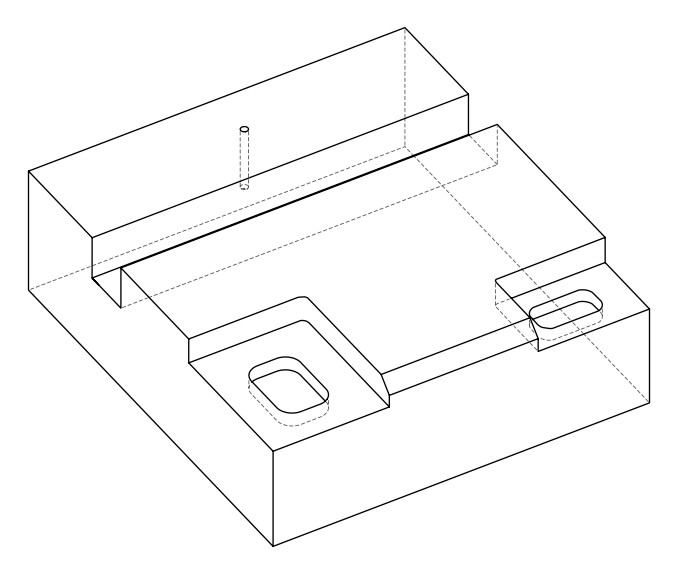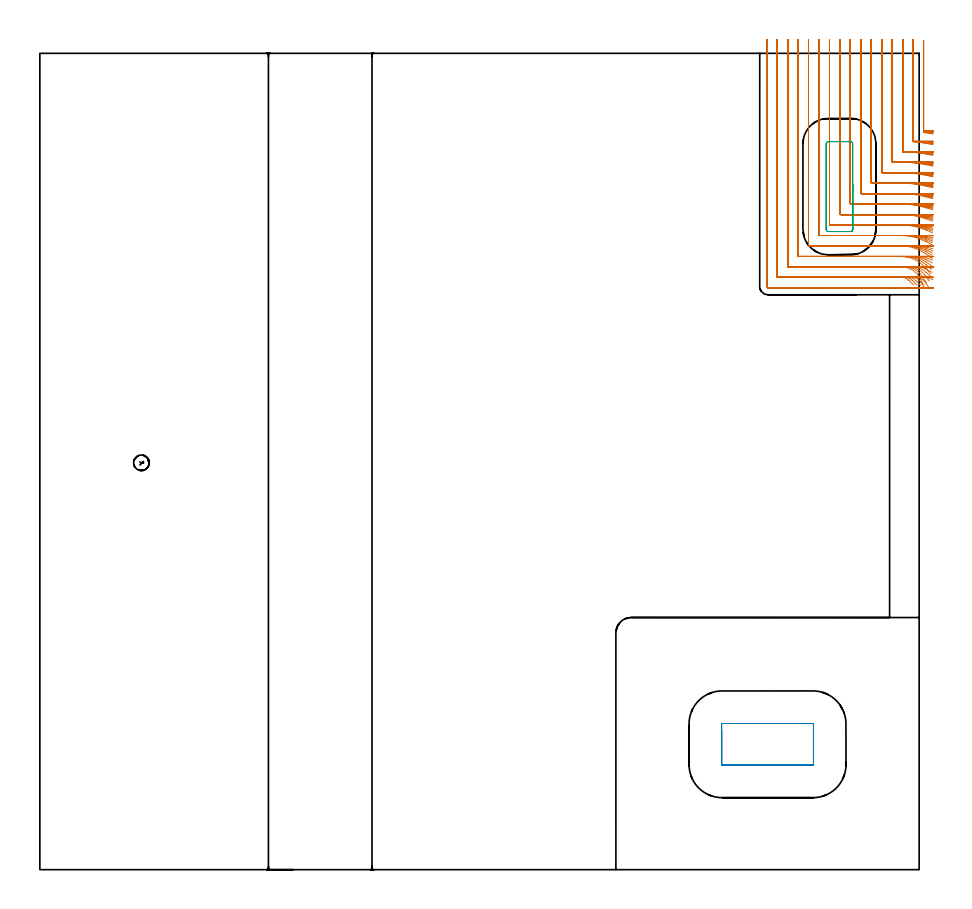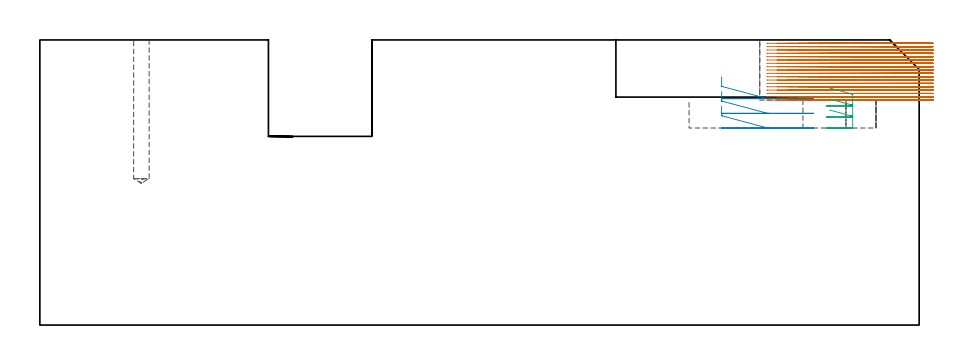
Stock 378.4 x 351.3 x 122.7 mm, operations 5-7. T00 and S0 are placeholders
(PLAN: 8 operations, 7 tool changes, 123 min)
(1 SPOT_DRILL | STEP1POCKET | NXT0321_9005460120000 | 0.03 min | 0 mm3)
(2 DRILL_BLIND_HOLE_INTO_CENTER | STEP1POCKET | UGT0301_462 | 0.26 min | 2109 mm3)
(3 AREA_MILL | FG_CHAMFER_SURFACE | UGT0205_001 | 5.79 min | 12287 mm3)
(4 MILL_CORNER_NOTCH_RECTANGULAR | CORNER_NOTCH_RECTANGULAR | NXT0201_011 | Follow Part, ap 3, ae 75% | 35.04 min | 347567 mm3)
(5 MILL_CORNER_NOTCH_RECTANGULAR_1 | CORNER_NOTCH_RECTANGULAR_1 | NXT0201_008 | Follow Part, ap 1.5, ae 75% | 70.97 min | 184009 mm3)
(6 MILL_RECTANGULAR_POCKET | POCKET_RECTANGULAR_STRAIGHT | UGT0201_006 | Follow Part, ap 7, ae 75% | 1.14 min | 38929 mm3)
(7 MILL_RECTANGULAR_POCKET_1 | POCKET_RECTANGULAR_STRAIGHT_1 | UGT0201_104 | Follow Part, ap 5, ae 75% | 0.97 min | 20877 mm3)
(8 MILL_RECTANGULAR_SLOT | SLOT_RECTANGULAR | UGT0201_019 | Follow Part, ap 10, ae 75% | 8.85 min | 648797 mm3)
(TOOL NXT0321_9005460120000 | NC Spot Drill, 142deg, 12mm, Carbide, Uncoated | D12 PA142 FL30 Z2)
(TOOL UGT0301_462 | Carbide Drill 6.7 mm | D6.7 PA118 FL63 Z2)
(TOOL UGT0205_001 | Chamfer Mill 20 x 3 x 45 deg. | D20 FL50 Z2)
(TOOL NXT0201_011 | ENDMILL 12mm [2P460-1200-NA 1630] | D12 FL38 Z6)
(TOOL NXT0201_008 | ENDMILL 6mm [2P460-0600-NA 1630] | D6 FL26 Z6)
(TOOL UGT0201_006 | End Mill 28 mm | D28 FL25 Z2)
(TOOL UGT0201_104 | End Mill 20 mm | D20 FL22 Z2)
(TOOL UGT0201_019 | End mill 40 mm | D40 FL63 Z6)
(OP 5 MILL_CORNER_NOTCH_RECTANGULAR_1)
G17 G21 G94 G90
T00 M6
G54
G17 G0 G90 X380.3 Y356.622 S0 M3
G43 Z132.7 H1
Z121.261
G94 G1 Y353.622 F250.
Y317.486 F500.
G3 X380.552 Y317.195 R0.3
G2 X381.4 Y317.066 R67.5
G1 X384.363 Y316.596 F250.
G0 Z132.7
X375.8 Y357.3
Z121.261
G1 Y354.3
Y313.475 F500.
G3 X376.07 Y313.181 R0.3
G2 X381.4 Y312.505 R63.
G1 X384.357 Y312.002 F250.
G0 Z132.7
X371.3 Y357.3
Z121.261
G1 Y354.3
Y309.19 F500.
G3 X371.592 Y308.895 R0.3
G2 X381.4 Y307.935 R58.5
G1 X384.351 Y307.393 F250.
G0 Z132.7
X366.8 Y357.3
Z121.261
G1 Y354.3
Y304.696 F500.
G3 X367.096 Y304.4 R0.3
G1 X370.821
G2 X381.4 Y303.354 R54.
G1 X384.342 Y302.766 F250.
G0 Z132.7
X362.3 Y357.3
Z121.261
G1 Y354.3
Y300.196 F500.
G3 X362.596 Y299.9 R0.3
G1 X370.821
G2 X381.4 Y298.756 R49.5
G1 X384.331 Y298.115 F250.
G0 Z132.7
X357.8 Y357.3
Z121.261
G1 Y354.3
Y295.696 F500.
G3 X358.096 Y295.4 R0.3
G1 X370.821
G2 X381.4 Y294.139 R45.
G1 X384.316 Y293.434 F250.
G0 Z132.7
X353.3 Y357.3
Z121.261
G1 Y354.3
Y291.196 F500.
G3 X353.596 Y290.9 R0.3
G1 X370.821
G2 X381.4 Y289.494 R40.5
G1 X384.296 Y288.71 F250.
G0 Z132.7
X348.8 Y357.3
Z121.261
G1 Y354.3
Y286.696 F500.
G3 X349.096 Y286.4 R0.3
G1 X370.821
G2 X381.4 Y284.811 R36.
G1 X384.268 Y283.929 F250.
G0 Z132.7
X344.3 Y357.3
Z121.261
G1 Y354.3
Y282.197 F500.
G3 X344.597 Y281.9 R0.3
G1 X370.821
G2 X381.4 Y280.07 R31.5
G1 X384.226 Y279.063 F250.
G0 Z132.7
X339.8 Y357.3
Z121.261
G1 Y354.3
Y277.697 F500.
G3 X340.097 Y277.4 R0.3
G1 X370.821
G2 X381.4 Y275.241 R27.
G1 X384.16 Y274.066 F250.
G0 Z132.7
X335.3 Y357.3
Z121.261
G1 Y354.3
Y273.197 F500.
G3 X335.597 Y272.9 R0.3
G1 X370.821
G2 X381.4 Y270.258 R22.5
G1 X384.048 Y268.847 F250.
G0 Z132.7
X330.8 Y357.3
Z121.261
G1 Y354.3
Y268.697 F500.
G3 X331.097 Y268.4 R0.3
G1 X370.821
G2 X381.4 Y264.963 R18.
G1 X383.827 Y263.2 F250.
G0 Z132.7
X326.3 Y357.3
Z121.261
G1 Y354.3
Y264.197 F500.
G3 X326.597 Y263.9 R0.3
G1 X370.821
G2 X381.4 Y258.787 R13.5
G1 X383.264 Y256.436 F250.
G0 Z132.7
X321.8 Y357.3
Z121.261
G1 Y354.3
Y259.697 F500.
G3 X322.097 Y259.4 R0.3
G1 X370.821
G2 X378.865 Y254.436 R9.
G1 X380.211 Y251.755 F250.
G0 Z132.7
X317.3 Y357.3
Z121.261
G1 Y354.3
Y255.197 F500.
G3 X317.597 Y254.9 R0.3
G1 X370.821
G2 X373.957 Y253.627 R4.5
G1 X376.108 Y251.537 F250.
G0 Z132.7
X312.8 Y357.3
Z121.261
G1 Y354.3
Y250.8 F500.
G3 X313.2 Y250.4 R0.4
G1 X370.821
X373.821 F250.
G0 Z132.7
X380.3 Y356.622
Z119.822
G1 Y353.622
Y317.68 F500.
G3 X380.558 Y317.388 R0.3
G2 X381.4 Y317.278 R67.5
G1 X384.372 Y316.872 F250.
G0 Z132.7
X375.8 Y357.3
Z119.822
G1 Y354.3
Y313.579 F500.
G3 X376.077 Y313.284 R0.3
G2 X381.4 Y312.733 R63.
G1 X384.368 Y312.298 F250.
G0 Z132.7
X371.3 Y357.3
Z119.822
G1 Y354.3
Y309.196 F500.
G3 X371.596 Y308.9 R0.3
G1 X372.259
G2 X381.4 Y308.181 R58.5
G1 X384.363 Y307.713 F250.
G0 Z132.7
X366.8 Y357.3
Z119.822
G1 Y354.3
Y304.696 F500.
G3 X367.096 Y304.4 R0.3
G1 X372.259
G2 X381.4 Y303.621 R54.
G1 X384.357 Y303.113 F250.
G0 Z132.7
X362.3 Y357.3
Z119.822
G1 Y354.3
Y300.196 F500.
G3 X362.596 Y299.9 R0.3
G1 X372.259
G2 X381.4 Y299.049 R49.5
G1 X384.348 Y298.495 F250.
G0 Z132.7
X357.8 Y357.3
Z119.822
G1 Y354.3
Y295.696 F500.
G3 X358.096 Y295.4 R0.3
G1 X372.259
G2 X381.4 Y294.462 R45.
G1 X384.337 Y293.852 F250.
G0 Z132.7
X353.3 Y357.3
Z119.822
G1 Y354.3
Y291.196 F500.
G3 X353.596 Y290.9 R0.3
G1 X372.259
G2 X381.4 Y289.855 R40.5
G1 X384.323 Y289.178 F250.
G0 Z132.7
X348.8 Y357.3
Z119.822
G1 Y354.3
Y286.696 F500.
G3 X349.096 Y286.4 R0.3
G1 X372.259
G2 X381.4 Y285.22 R36.
G1 X384.302 Y284.458 F250.
G0 Z132.7
X344.3 Y357.3
Z119.822
G1 Y354.3
Y282.197 F500.
G3 X344.597 Y281.9 R0.3
G1 X372.259
G2 X381.4 Y280.545 R31.5
G1 X384.271 Y279.674 F250.
G0 Z132.7
X339.8 Y357.3
Z119.822
G1 Y354.3
Y277.697 F500.
G3 X340.097 Y277.4 R0.3
G1 X372.259
G2 X381.4 Y275.806 R27.
G1 X384.223 Y274.79 F250.
G0 Z132.7
X335.3 Y357.3
Z119.822
G1 Y354.3
Y273.197 F500.
G3 X335.597 Y272.9 R0.3
G1 X372.259
G2 X381.4 Y270.959 R22.5
G1 X384.141 Y269.741 F250.
G0 Z132.7
X330.8 Y357.3
Z119.822
G1 Y354.3
Y268.697 F500.
G3 X331.097 Y268.4 R0.3
G1 X372.259
G2 X381.4 Y265.906 R18.
G1 X383.984 Y264.383 F250.
G0 Z132.7
X326.3 Y357.3
Z119.822
G1 Y354.3
Y264.197 F500.
G3 X326.597 Y263.9 R0.3
G1 X372.259
G2 X381.4 Y260.334 R13.5
G1 X383.608 Y258.303 F250.
G0 Z132.7
X321.8 Y357.3
Z119.822
G1 Y354.3
Y259.697 F500.
G3 X322.097 Y259.4 R0.3
G1 X372.259
G2 X380.055 Y254.898 R9.
G1 X381.554 Y252.299 F250.
G0 Z132.7
X317.3 Y357.3
Z119.822
G1 Y354.3
Y255.197 F500.
G3 X317.597 Y254.9 R0.3
G1 X372.259
G2 X375.396 Y253.627 R4.5
G1 X377.547 Y251.535 F250.
G0 Z132.7
X312.8 Y357.3
Z119.822
G1 Y354.3
Y250.8 F500.
G3 X313.2 Y250.4 R0.4
G1 X372.259
X375.259 F250.
G0 Z132.7
X380.3 Y356.622
Z118.383
G1 Y353.622
Y317.845 F500.
G3 X380.565 Y317.552 R0.3
G2 X381.4 Y317.461 R67.5
G1 X384.38 Y317.12 F250.
G0 Z132.7
X375.8 Y357.3
Z118.383
G1 Y354.3
Y313.65 F500.
G3 X376.084 Y313.355 R0.3
G2 X381.4 Y312.93 R63.
G1 X384.378 Y312.564 F250.
G0 Z132.7
X371.3 Y357.3
Z118.383
G1 Y354.3
Y309.196 F500.
G3 X371.596 Y308.9 R0.3
G1 X373.715
G2 X381.4 Y308.393 R58.5
G1 X384.374 Y307.999 F250.
G0 Z132.7
X366.8 Y357.3
Z118.383
G1 Y354.3
Y304.696 F500.
G3 X367.096 Y304.4 R0.3
G1 X373.715
G2 X381.4 Y303.85 R54.
G1 X384.369 Y303.423 F250.
G0 Z132.7
X362.3 Y357.3
Z118.383
G1 Y354.3
Y300.196 F500.
G3 X362.596 Y299.9 R0.3
G1 X373.715
G2 X381.4 Y299.3 R49.5
G1 X384.364 Y298.834 F250.
G0 Z132.7
X357.8 Y357.3
Z118.383
G1 Y354.3
Y295.696 F500.
G3 X358.096 Y295.4 R0.3
G1 X373.715
G2 X381.4 Y294.739 R45.
G1 X384.356 Y294.227 F250.
G0 Z132.7
X353.3 Y357.3
Z118.383
G1 Y354.3
Y291.196 F500.
G3 X353.596 Y290.9 R0.3
G1 X373.715
G2 X381.4 Y290.164 R40.5
G1 X384.345 Y289.595 F250.
G0 Z132.7
X348.8 Y357.3
Z118.383
G1 Y354.3
Y286.696 F500.
G3 X349.096 Y286.4 R0.3
G1 X373.715
G2 X381.4 Y285.57 R36.
G1 X384.331 Y284.93 F250.
G0 Z132.7
X344.3 Y357.3
Z118.383
G1 Y354.3
Y282.197 F500.
G3 X344.597 Y281.9 R0.3
G1 X373.715
G2 X381.4 Y280.948 R31.5
G1 X384.309 Y280.216 F250.
G0 Z132.7
X339.8 Y357.3
Z118.383
G1 Y354.3
Y277.697 F500.
G3 X340.097 Y277.4 R0.3
G1 X373.715
G2 X381.4 Y276.283 R27.
G1 X384.276 Y275.429 F250.
G0 Z132.7
X335.3 Y357.3
Z118.383
G1 Y354.3
Y273.197 F500.
G3 X335.597 Y272.9 R0.3
G1 X373.715
G2 X381.4 Y271.547 R22.5
G1 X384.22 Y270.522 F250.
G0 Z132.7
X330.8 Y357.3
Z118.383
G1 Y354.3
Y268.697 F500.
G3 X331.097 Y268.4 R0.3
G1 X373.715
G2 X381.4 Y266.677 R18.
G1 X384.113 Y265.396 F250.
G0 Z132.7
X326.3 Y357.3
Z118.383
G1 Y354.3
Y264.197 F500.
G3 X326.597 Y263.9 R0.3
G1 X373.715
G2 X381.4 Y261.499 R13.5
G1 X383.867 Y259.792 F250.
G0 Z132.7
X321.8 Y357.3
Z118.383
G1 Y354.3
Y259.697 F500.
G3 X322.097 Y259.4 R0.3
G1 X373.715
G2 X381.001 Y255.684 R9.
G1 X382.762 Y253.255 F250.
G0 Z132.7
X317.3 Y357.3
Z118.383
G1 Y354.3
Y255.197 F500.
G3 X317.597 Y254.9 R0.3
G1 X373.715
G2 X376.939 Y253.54 R4.5
G1 X379.032 Y251.391 F250.
G0 Z132.7
X312.8 Y357.3
Z118.383
G1 Y354.3
Y250.8 F500.
G3 X313.2 Y250.4 R0.4
G1 X373.715
X376.715 F250.
G0 Z132.7
X380.3 Y356.622
Z116.944
G1 Y353.622
Y317.993 F500.
G3 X380.572 Y317.699 R0.3
G2 X381.4 Y317.63 R67.5
G1 X384.388 Y317.361 F250.
G0 Z132.7
X375.8 Y357.3
Z116.944
G1 Y354.3
Y313.691 F500.
G3 X376.092 Y313.396 R0.3
G2 X381.4 Y313.11 R63.
G1 X384.386 Y312.823 F250.
G0 Z132.7
X371.3 Y357.3
Z116.944
G1 Y354.3
Y309.196 F500.
G3 X371.596 Y308.9 R0.3
G1 X375.365
G2 X381.4 Y308.588 R58.5
G1 X384.384 Y308.278 F250.
G0 Z132.7
X366.8 Y357.3
Z116.944
G1 Y354.3
Y304.696 F500.
G3 X367.096 Y304.4 R0.3
G1 X375.365
G2 X381.4 Y304.062 R54.
G1 X384.381 Y303.726 F250.
G0 Z132.7
X362.3 Y357.3
Z116.944
G1 Y354.3
Y300.196 F500.
G3 X362.596 Y299.9 R0.3
G1 X375.365
G2 X381.4 Y299.531 R49.5
G1 X384.378 Y299.165 F250.
G0 Z132.7
X357.8 Y357.3
Z116.944
G1 Y354.3
Y295.696 F500.
G3 X358.096 Y295.4 R0.3
G1 X375.365
G2 X381.4 Y294.993 R45.
G1 X384.373 Y294.591 F250.
G0 Z132.7
X353.3 Y357.3
Z116.944
G1 Y354.3
Y291.196 F500.
G3 X353.596 Y290.9 R0.3
G1 X375.365
G2 X381.4 Y290.448 R40.5
G1 X384.366 Y290.001 F250.
G0 Z132.7
X348.8 Y357.3
Z116.944
G1 Y354.3
Y286.696 F500.
G3 X349.096 Y286.4 R0.3
G1 X375.365
G2 X381.4 Y285.89 R36.
G1 X384.358 Y285.388 F250.
G0 Z132.7
X344.3 Y357.3
Z116.944
G1 Y354.3
Y282.197 F500.
G3 X344.597 Y281.9 R0.3
G1 X375.365
G2 X381.4 Y281.316 R31.5
G1 X384.344 Y280.742 F250.
G0 Z132.7
X339.8 Y357.3
Z116.944
G1 Y354.3
Y277.697 F500.
G3 X340.097 Y277.4 R0.3
G1 X375.365
G2 X381.4 Y276.717 R27.
G1 X384.324 Y276.046 F250.
G0 Z132.7
X335.3 Y357.3
Z116.944
G1 Y354.3
Y273.197 F500.
G3 X335.597 Y272.9 R0.3
G1 X375.365
G2 X381.4 Y272.075 R22.5
G1 X384.29 Y271.271 F250.
G0 Z132.7
X330.8 Y357.3
Z116.944
G1 Y354.3
Y268.697 F500.
G3 X331.097 Y268.4 R0.3
G1 X375.365
G2 X381.4 Y267.358 R18.
G1 X384.226 Y266.352 F250.
G0 Z132.7
X326.3 Y357.3
Z116.944
G1 Y354.3
Y264.197 F500.
G3 X326.597 Y263.9 R0.3
G1 X375.365
G2 X381.4 Y262.476 R13.5
G1 X384.084 Y261.135 F250.
G0 Z132.7
X321.8 Y357.3
Z116.944
G1 Y354.3
Y259.697 F500.
G3 X322.097 Y259.4 R0.3
G1 X375.365
G2 X381.4 Y257.076 R9.
G1 X383.625 Y255.065 F250.
G0 Z132.7
X317.3 Y357.3
Z116.944
G1 Y354.3
Y255.197 F500.
G3 X317.597 Y254.9 R0.3
G1 X375.365
G2 X379.159 Y252.819 R4.5
G1 X380.772 Y250.289 F250.
G0 Z132.7
X312.8 Y357.3
Z116.944
G1 Y354.3
Y250.8 F500.
G3 X313.2 Y250.4 R0.4
G1 X375.365
X378.365 F250.
G0 Z132.7
X380.3 Y356.622
Z115.505
G1 Y353.622
Y318.113 F500.
G3 X380.58 Y317.819 R0.3
G2 X381.4 Y317.773 R67.5
G1 X384.394 Y317.59 F250.
G0 Z132.7
X375.8 Y357.3
Z115.505
G1 Y354.3
Y313.695 F500.
G3 X376.095 Y313.4 R0.3
G1 X377.267
G2 X381.4 Y313.264 R63.
G1 X384.394 Y313.067 F250.
G0 Z132.7
X371.3 Y357.3
Z115.505
G1 Y354.3
Y309.196 F500.
G3 X371.596 Y308.9 R0.3
G1 X377.267
G2 X381.4 Y308.754 R58.5
G1 X384.392 Y308.542 F250.
G0 Z132.7
X366.8 Y357.3
Z115.505
G1 Y354.3
Y304.696 F500.
G3 X367.096 Y304.4 R0.3
G1 X377.267
G2 X381.4 Y304.242 R54.
G1 X384.391 Y304.012 F250.
G0 Z132.7
X362.3 Y357.3
Z115.505
G1 Y354.3
Y300.196 F500.
G3 X362.596 Y299.9 R0.3
G1 X377.267
G2 X381.4 Y299.727 R49.5
G1 X384.39 Y299.477 F250.
G0 Z132.7
X357.8 Y357.3
Z115.505
G1 Y354.3
Y295.696 F500.
G3 X358.096 Y295.4 R0.3
G1 X377.267
G2 X381.4 Y295.21 R45.
G1 X384.387 Y294.934 F250.
G0 Z132.7
X353.3 Y357.3
Z115.505
G1 Y354.3
Y291.196 F500.
G3 X353.596 Y290.9 R0.3
G1 X377.267
G2 X381.4 Y290.689 R40.5
G1 X384.384 Y290.382 F250.
G0 Z132.7
X348.8 Y357.3
Z115.505
G1 Y354.3
Y286.696 F500.
G3 X349.096 Y286.4 R0.3
G1 X377.267
G2 X381.4 Y286.162 R36.
G1 X384.38 Y285.818 F250.
G0 Z132.7
X344.3 Y357.3
Z115.505
G1 Y354.3
Y282.197 F500.
G3 X344.597 Y281.9 R0.3
G1 X377.267
G2 X381.4 Y281.628 R31.5
G1 X384.374 Y281.234 F250.
G0 Z132.7
X339.8 Y357.3
Z115.505
G1 Y354.3
Y277.697 F500.
G3 X340.097 Y277.4 R0.3
G1 X377.267
G2 X381.4 Y277.082 R27.
G1 X384.365 Y276.623 F250.
G0 Z132.7
X335.3 Y357.3
Z115.505
G1 Y354.3
Y273.197 F500.
G3 X335.597 Y272.9 R0.3
G1 X377.267
G2 X381.4 Y272.517 R22.5
G1 X384.349 Y271.966 F250.
G0 Z132.7
X330.8 Y357.3
Z115.505
G1 Y354.3
Y268.697 F500.
G3 X331.097 Y268.4 R0.3
G1 X377.267
G2 X381.4 Y267.919 R18.
G1 X384.32 Y267.23 F250.
G0 Z132.7
X326.3 Y357.3
Z115.505
G1 Y354.3
Y264.197 F500.
G3 X326.597 Y263.9 R0.3
G1 X377.267
G2 X381.4 Y263.252 R13.5
G1 X384.256 Y262.333 F250.
G0 Z132.7
X321.8 Y357.3
Z115.505
G1 Y354.3
Y259.697 F500.
G3 X322.097 Y259.4 R0.3
G1 X377.267
G2 X381.4 Y258.395 R9.
G1 X384.065 Y257.017 F250.
G0 Z132.7
X317.3 Y357.3
Z115.505
G1 Y354.3
Y255.197 F500.
G3 X317.597 Y254.9 R0.3
G1 X377.267
G2 X381.045 Y252.844 R4.5
G1 X382.675 Y250.325 F250.
G0 Z132.7
X312.8 Y357.3
Z115.505
G1 Y354.3
Y250.8 F500.
G3 X313.2 Y250.4 R0.4
G1 X377.267
X380.267 F250.
G0 Z132.7
X380.3 Y356.622
Z114.067
G1 Y353.622
Y318.194 F500.
G3 X380.594 Y317.899 R0.3
G2 X381.4 Y317.89 R67.5
G1 X384.4 Y317.838 F250.
G0 Z132.7
X375.8 Y357.3
Z114.067
G1 Y354.3
Y313.695 F500.
G3 X376.095 Y313.4 R0.3
G1 X380.225
G2 X381.4 Y313.389 R63.
G1 X384.399 Y313.333 F250.
G0 Z132.7
X371.3 Y357.3
Z114.067
G1 Y354.3
Y309.196 F500.
G3 X371.596 Y308.9 R0.3
G1 X380.225
G2 X381.4 Y308.888 R58.5
G1 X384.399 Y308.828 F250.
G0 Z132.7
X366.8 Y357.3
Z114.067
G1 Y354.3
Y304.696 F500.
G3 X367.096 Y304.4 R0.3
G1 X380.225
G2 X381.4 Y304.387 R54.
G1 X384.399 Y304.322 F250.
G0 Z132.7
X362.3 Y357.3
Z114.067
G1 Y354.3
Y300.196 F500.
G3 X362.596 Y299.9 R0.3
G1 X380.225
G2 X381.4 Y299.886 R49.5
G1 X384.399 Y299.815 F250.
G0 Z132.7
X357.8 Y357.3
Z114.067
G1 Y354.3
Y295.696 F500.
G3 X358.096 Y295.4 R0.3
G1 X380.225
G2 X381.4 Y295.385 R45.
G1 X384.399 Y295.306 F250.
G0 Z132.7
X353.3 Y357.3
Z114.067
G1 Y354.3
Y291.196 F500.
G3 X353.596 Y290.9 R0.3
G1 X380.225
G2 X381.4 Y290.883 R40.5
G1 X384.399 Y290.796 F250.
G0 Z132.7
X348.8 Y357.3
Z114.067
G1 Y354.3
Y286.696 F500.
G3 X349.096 Y286.4 R0.3
G1 X380.225
G2 X381.4 Y286.381 R36.
G1 X384.398 Y286.283 F250.
G0 Z132.7
X344.3 Y357.3
Z114.067
G1 Y354.3
Y282.197 F500.
G3 X344.597 Y281.9 R0.3
G1 X380.225
G2 X381.4 Y281.878 R31.5
G1 X384.398 Y281.766 F250.
G0 Z132.7
X339.8 Y357.3
Z114.067
G1 Y354.3
Y277.697 F500.
G3 X340.097 Y277.4 R0.3
G1 X380.225
G2 X381.4 Y277.374 R27.
G1 X384.397 Y277.244 F250.
G0 Z132.7
X335.3 Y357.3
Z114.067
G1 Y354.3
Y273.197 F500.
G3 X335.597 Y272.9 R0.3
G1 X380.225
G2 X381.4 Y272.869 R22.5
G1 X384.396 Y272.713 F250.
G0 Z132.7
X330.8 Y357.3
Z114.067
G1 Y354.3
Y268.697 F500.
G3 X331.097 Y268.4 R0.3
G1 X380.225
G2 X381.4 Y268.362 R18.
G1 X384.394 Y268.166 F250.
G0 Z132.7
X326.3 Y357.3
Z114.067
G1 Y354.3
Y264.197 F500.
G3 X326.597 Y263.9 R0.3
G1 X380.225
G2 X381.4 Y263.849 R13.5
G1 X384.389 Y263.588 F250.
G0 Z132.7
X321.8 Y357.3
Z114.067
G1 Y354.3
Y259.697 F500.
G3 X322.097 Y259.4 R0.3
G1 X380.225
G2 X381.4 Y259.323 R9.
G1 X384.374 Y258.931 F250.
G0 Z132.7
X317.3 Y357.3
Z114.067
G1 Y354.3
Y255.197 F500.
G3 X317.597 Y254.9 R0.3
G1 X380.225
G2 X381.4 Y254.744 R4.5
G1 X384.296 Y253.961 F250.
G0 Z132.7
X312.8 Y357.3
Z114.067
G1 Y354.3
Y250.8 F500.
G3 X313.2 Y250.4 R0.4
G1 X380.225
X383.225 F250.
G0 Z132.7
X380.3 Y356.622
Z112.628
G1 Y353.622
Y318.195 F500.
G3 X380.595 Y317.9 R0.3
G1 X381.278
X381.4
X384.4 Y317.894 F250.
G0 Z132.7
X375.8 Y357.3
Z112.628
G1 Y354.3
Y313.695 F500.
G3 X376.095 Y313.4 R0.3
G1 X381.278
X381.4
X384.4 Y313.394 F250.
G0 Z132.7
X371.3 Y357.3
Z112.628
G1 Y354.3
Y309.196 F500.
G3 X371.596 Y308.9 R0.3
G1 X381.278
X381.4
X384.4 Y308.894 F250.
G0 Z132.7
X366.8 Y357.3
Z112.628
G1 Y354.3
Y304.696 F500.
G3 X367.096 Y304.4 R0.3
G1 X381.278
X381.4
X384.4 Y304.393 F250.
G0 Z132.7
X362.3 Y357.3
Z112.628
G1 Y354.3
Y300.196 F500.
G3 X362.596 Y299.9 R0.3
G1 X381.278
X381.4
X384.4 Y299.892 F250.
G0 Z132.7
X357.8 Y357.3
Z112.628
G1 Y354.3
Y295.696 F500.
G3 X358.096 Y295.4 R0.3
G1 X381.278
X381.4
X384.4 Y295.392 F250.
G0 Z132.7
X353.3 Y357.3
Z112.628
G1 Y354.3
Y291.196 F500.
G3 X353.596 Y290.9 R0.3
G1 X381.278
X381.4
X384.4 Y290.891 F250.
G0 Z132.7
X348.8 Y357.3
Z112.628
G1 Y354.3
Y286.696 F500.
G3 X349.096 Y286.4 R0.3
G1 X381.278
X381.4
X384.4 Y286.39 F250.
G0 Z132.7
X344.3 Y357.3
Z112.628
G1 Y354.3
Y282.197 F500.
G3 X344.597 Y281.9 R0.3
G1 X381.278
X381.4
X384.4 Y281.888 F250.
G0 Z132.7
X339.8 Y357.3
Z112.628
G1 Y354.3
Y277.697 F500.
G3 X340.097 Y277.4 R0.3
G1 X381.278
X381.4
X384.4 Y277.386 F250.
G0 Z132.7
X335.3 Y357.3
Z112.628
G1 Y354.3
Y273.197 F500.
G3 X335.597 Y272.9 R0.3
G1 X381.278
X381.4
X384.4 Y272.883 F250.
G0 Z132.7
X330.8 Y357.3
Z112.628
G1 Y354.3
Y268.697 F500.
G3 X331.097 Y268.4 R0.3
G1 X381.278
X381.4
X384.4 Y268.379 F250.
G0 Z132.7
X326.3 Y357.3
Z112.628
G1 Y354.3
Y264.197 F500.
G3 X326.597 Y263.9 R0.3
G1 X381.278
X381.4 Y263.899
X384.4 Y263.872 F250.
G0 Z132.7
X321.8 Y357.3
Z112.628
G1 Y354.3
Y259.697 F500.
G3 X322.097 Y259.4 R0.3
G1 X381.278
X381.4 Y259.399
X384.4 Y259.359 F250.
G0 Z132.7
X317.3 Y357.3
Z112.628
G1 Y354.3
Y255.197 F500.
G3 X317.597 Y254.9 R0.3
G1 X381.278
X381.4 Y254.898
X384.399 Y254.817 F250.
G0 Z132.7
X312.8 Y357.3
Z112.628
G1 Y354.3
Y250.8 F500.
G3 X313.2 Y250.4 R0.4
G1 X381.278
X384.278 F250.
G0 Z132.7
X380.3 Y356.622
Z111.189
G1 Y353.622
Y318.195 F500.
G3 X380.595 Y317.9 R0.3
G1 X381.4
X384.4 F250.
G0 Z132.7
X375.8 Y357.3
Z111.189
G1 Y354.3
Y313.695 F500.
G3 X376.095 Y313.4 R0.3
G1 X381.4
X384.4 F250.
G0 Z132.7
X371.3 Y357.3
Z111.189
G1 Y354.3
Y309.196 F500.
G3 X371.596 Y308.9 R0.3
G1 X381.4
X384.4 F250.
G0 Z132.7
X366.8 Y357.3
Z111.189
G1 Y354.3
Y304.696 F500.
G3 X367.096 Y304.4 R0.3
G1 X381.4
X384.4 F250.
G0 Z132.7
X362.3 Y357.3
Z111.189
G1 Y354.3
Y300.196 F500.
G3 X362.596 Y299.9 R0.3
G1 X381.4
X384.4 F250.
G0 Z132.7
X357.8 Y357.3
Z111.189
G1 Y354.3
Y295.696 F500.
G3 X358.096 Y295.4 R0.3
G1 X381.4
X384.4 F250.
G0 Z132.7
X353.3 Y357.3
Z111.189
G1 Y354.3
Y291.196 F500.
G3 X353.596 Y290.9 R0.3
G1 X381.4
X384.4 F250.
G0 Z132.7
X348.8 Y357.3
Z111.189
G1 Y354.3
Y286.696 F500.
G3 X349.096 Y286.4 R0.3
G1 X381.4
X384.4 F250.
G0 Z132.7
X344.3 Y357.3
Z111.189
G1 Y354.3
Y282.197 F500.
G3 X344.597 Y281.9 R0.3
G1 X381.4
X384.4 F250.
G0 Z132.7
X339.8 Y357.3
Z111.189
G1 Y354.3
Y277.697 F500.
G3 X340.097 Y277.4 R0.3
G1 X381.4
X384.4 F250.
G0 Z132.7
X335.3 Y357.3
Z111.189
G1 Y354.3
Y273.197 F500.
G3 X335.597 Y272.9 R0.3
G1 X381.4
X384.4 F250.
G0 Z132.7
X330.8 Y357.3
Z111.189
G1 Y354.3
Y268.697 F500.
G3 X331.097 Y268.4 R0.3
G1 X381.4
X384.4 F250.
G0 Z132.7
X326.3 Y357.3
Z111.189
G1 Y354.3
Y264.197 F500.
G3 X326.597 Y263.9 R0.3
G1 X381.4
X384.4 F250.
G0 Z132.7
X321.8 Y357.3
Z111.189
G1 Y354.3
Y259.697 F500.
G3 X322.097 Y259.4 R0.3
G1 X381.4
X384.4 F250.
G0 Z132.7
X317.3 Y357.3
Z111.189
G1 Y354.3
Y255.197 F500.
G3 X317.597 Y254.9 R0.3
G1 X381.4
X384.4 F250.
G0 Z132.7
X312.8 Y357.3
Z111.189
G1 Y354.3
Y250.8 F500.
G3 X313.2 Y250.4 R0.4
G1 X381.4
X384.4 F250.
G0 Z132.7
X380.3 Y356.622
Z109.75
G1 Y353.622
Y318.195 F500.
G3 X380.595 Y317.9 R0.3
G1 X381.4
X384.4 F250.
G0 Z132.7
X375.8 Y357.3
Z109.75
G1 Y354.3
Y313.695 F500.
G3 X376.095 Y313.4 R0.3
G1 X381.4
X384.4 F250.
G0 Z132.7
X371.3 Y357.3
Z109.75
G1 Y354.3
Y309.196 F500.
G3 X371.596 Y308.9 R0.3
G1 X381.4
X384.4 F250.
G0 Z132.7
X366.8 Y357.3
Z109.75
G1 Y354.3
Y304.696 F500.
G3 X367.096 Y304.4 R0.3
G1 X381.4
X384.4 F250.
G0 Z132.7
X362.3 Y357.3
Z109.75
G1 Y354.3
Y300.196 F500.
G3 X362.596 Y299.9 R0.3
G1 X381.4
X384.4 F250.
G0 Z132.7
X357.8 Y357.3
Z109.75
G1 Y354.3
Y295.696 F500.
G3 X358.096 Y295.4 R0.3
G1 X381.4
X384.4 F250.
G0 Z132.7
X353.3 Y357.3
Z109.75
G1 Y354.3
Y291.196 F500.
G3 X353.596 Y290.9 R0.3
G1 X381.4
X384.4 F250.
G0 Z132.7
X348.8 Y357.3
Z109.75
G1 Y354.3
Y286.696 F500.
G3 X349.096 Y286.4 R0.3
G1 X381.4
X384.4 F250.
G0 Z132.7
X344.3 Y357.3
Z109.75
G1 Y354.3
Y282.197 F500.
G3 X344.597 Y281.9 R0.3
G1 X381.4
X384.4 F250.
G0 Z132.7
X339.8 Y357.3
Z109.75
G1 Y354.3
Y277.697 F500.
G3 X340.097 Y277.4 R0.3
G1 X381.4
X384.4 F250.
G0 Z132.7
X335.3 Y357.3
Z109.75
G1 Y354.3
Y273.197 F500.
G3 X335.597 Y272.9 R0.3
G1 X381.4
X384.4 F250.
G0 Z132.7
X330.8 Y357.3
Z109.75
G1 Y354.3
Y268.697 F500.
G3 X331.097 Y268.4 R0.3
G1 X381.4
X384.4 F250.
G0 Z132.7
X326.3 Y357.3
Z109.75
G1 Y354.3
Y264.197 F500.
G3 X326.597 Y263.9 R0.3
G1 X381.4
X384.4 F250.
G0 Z132.7
X321.8 Y357.3
Z109.75
G1 Y354.3
Y259.697 F500.
G3 X322.097 Y259.4 R0.3
G1 X381.4
X384.4 F250.
G0 Z132.7
X317.3 Y357.3
Z109.75
G1 Y354.3
Y255.197 F500.
G3 X317.597 Y254.9 R0.3
G1 X381.4
X384.4 F250.
G0 Z132.7
X312.8 Y357.3
Z109.75
G1 Y354.3
Y250.8 F500.
G3 X313.2 Y250.4 R0.4
G1 X381.4
X384.4 F250.
G0 Z132.7
X380.3 Y356.622
Z108.311
G1 Y353.622
Y318.195 F500.
G3 X380.595 Y317.9 R0.3
G1 X381.4
X384.4 F250.
G0 Z132.7
X375.8 Y357.3
Z108.311
G1 Y354.3
Y313.695 F500.
G3 X376.095 Y313.4 R0.3
G1 X381.4
X384.4 F250.
G0 Z132.7
X371.3 Y357.3
Z108.311
G1 Y354.3
Y309.196 F500.
G3 X371.596 Y308.9 R0.3
G1 X381.4
X384.4 F250.
G0 Z132.7
X366.8 Y357.3
Z108.311
G1 Y354.3
Y304.696 F500.
G3 X367.096 Y304.4 R0.3
G1 X381.4
X384.4 F250.
G0 Z132.7
X362.3 Y357.3
Z108.311
G1 Y354.3
Y300.196 F500.
G3 X362.596 Y299.9 R0.3
G1 X381.4
X384.4 F250.
G0 Z132.7
X357.8 Y357.3
Z108.311
G1 Y354.3
Y295.696 F500.
G3 X358.096 Y295.4 R0.3
G1 X381.4
X384.4 F250.
G0 Z132.7
X353.3 Y357.3
Z108.311
G1 Y354.3
Y291.196 F500.
G3 X353.596 Y290.9 R0.3
G1 X381.4
X384.4 F250.
G0 Z132.7
X348.8 Y357.3
Z108.311
G1 Y354.3
Y286.696 F500.
G3 X349.096 Y286.4 R0.3
G1 X381.4
X384.4 F250.
G0 Z132.7
X344.3 Y357.3
Z108.311
G1 Y354.3
Y282.197 F500.
G3 X344.597 Y281.9 R0.3
G1 X381.4
X384.4 F250.
G0 Z132.7
X339.8 Y357.3
Z108.311
G1 Y354.3
Y277.697 F500.
G3 X340.097 Y277.4 R0.3
G1 X381.4
X384.4 F250.
G0 Z132.7
X335.3 Y357.3
Z108.311
G1 Y354.3
Y273.197 F500.
G3 X335.597 Y272.9 R0.3
G1 X381.4
X384.4 F250.
G0 Z132.7
X330.8 Y357.3
Z108.311
G1 Y354.3
Y268.697 F500.
G3 X331.097 Y268.4 R0.3
G1 X381.4
X384.4 F250.
G0 Z132.7
X326.3 Y357.3
Z108.311
G1 Y354.3
Y264.197 F500.
G3 X326.597 Y263.9 R0.3
G1 X381.4
X384.4 F250.
G0 Z132.7
X321.8 Y357.3
Z108.311
G1 Y354.3
Y259.697 F500.
G3 X322.097 Y259.4 R0.3
G1 X381.4
X384.4 F250.
G0 Z132.7
X317.3 Y357.3
Z108.311
G1 Y354.3
Y255.197 F500.
G3 X317.597 Y254.9 R0.3
G1 X381.4
X384.4 F250.
G0 Z132.7
X312.8 Y357.3
Z108.311
G1 Y354.3
Y250.8 F500.
G3 X313.2 Y250.4 R0.4
G1 X381.4
X384.4 F250.
G0 Z132.7
X380.3 Y356.622
Z106.872
G1 Y353.622
Y318.195 F500.
G3 X380.595 Y317.9 R0.3
G1 X381.4
X384.4 F250.
G0 Z132.7
X375.8 Y357.3
Z106.872
G1 Y354.3
Y313.695 F500.
G3 X376.095 Y313.4 R0.3
G1 X381.4
X384.4 F250.
G0 Z132.7
X371.3 Y357.3
Z106.872
G1 Y354.3
Y309.196 F500.
G3 X371.596 Y308.9 R0.3
G1 X381.4
X384.4 F250.
G0 Z132.7
X366.8 Y357.3
Z106.872
G1 Y354.3
Y304.696 F500.
G3 X367.096 Y304.4 R0.3
G1 X381.4
X384.4 F250.
G0 Z132.7
X362.3 Y357.3
Z106.872
G1 Y354.3
Y300.196 F500.
G3 X362.596 Y299.9 R0.3
G1 X381.4
X384.4 F250.
G0 Z132.7
X357.8 Y357.3
Z106.872
G1 Y354.3
Y295.696 F500.
G3 X358.096 Y295.4 R0.3
G1 X381.4
X384.4 F250.
G0 Z132.7
X353.3 Y357.3
Z106.872
G1 Y354.3
Y291.196 F500.
G3 X353.596 Y290.9 R0.3
G1 X381.4
X384.4 F250.
G0 Z132.7
X348.8 Y357.3
Z106.872
G1 Y354.3
Y286.696 F500.
G3 X349.096 Y286.4 R0.3
G1 X381.4
X384.4 F250.
G0 Z132.7
X344.3 Y357.3
Z106.872
G1 Y354.3
Y282.197 F500.
G3 X344.597 Y281.9 R0.3
G1 X381.4
X384.4 F250.
G0 Z132.7
X339.8 Y357.3
Z106.872
G1 Y354.3
Y277.697 F500.
G3 X340.097 Y277.4 R0.3
G1 X381.4
X384.4 F250.
G0 Z132.7
X335.3 Y357.3
Z106.872
G1 Y354.3
Y273.197 F500.
G3 X335.597 Y272.9 R0.3
G1 X381.4
X384.4 F250.
G0 Z132.7
X330.8 Y357.3
Z106.872
G1 Y354.3
Y268.697 F500.
G3 X331.097 Y268.4 R0.3
G1 X381.4
X384.4 F250.
G0 Z132.7
X326.3 Y357.3
Z106.872
G1 Y354.3
Y264.197 F500.
G3 X326.597 Y263.9 R0.3
G1 X381.4
X384.4 F250.
G0 Z132.7
X321.8 Y357.3
Z106.872
G1 Y354.3
Y259.697 F500.
G3 X322.097 Y259.4 R0.3
G1 X381.4
X384.4 F250.
G0 Z132.7
X317.3 Y357.3
Z106.872
G1 Y354.3
Y255.197 F500.
G3 X317.597 Y254.9 R0.3
G1 X381.4
X384.4 F250.
G0 Z132.7
X312.8 Y357.3
Z106.872
G1 Y354.3
Y250.8 F500.
G3 X313.2 Y250.4 R0.4
G1 X381.4
X384.4 F250.
G0 Z132.7
X380.3 Y356.622
Z105.433
G1 Y353.622
Y318.195 F500.
G3 X380.595 Y317.9 R0.3
G1 X381.4
X384.4 F250.
G0 Z132.7
X375.8 Y357.3
Z105.433
G1 Y354.3
Y313.695 F500.
G3 X376.095 Y313.4 R0.3
G1 X381.4
X384.4 F250.
G0 Z132.7
X371.3 Y357.3
Z105.433
G1 Y354.3
Y309.196 F500.
G3 X371.596 Y308.9 R0.3
G1 X381.4
X384.4 F250.
G0 Z132.7
X366.8 Y357.3
Z105.433
G1 Y354.3
Y304.696 F500.
G3 X367.096 Y304.4 R0.3
G1 X381.4
X384.4 F250.
G0 Z132.7
X362.3 Y357.3
Z105.433
G1 Y354.3
Y300.196 F500.
G3 X362.596 Y299.9 R0.3
G1 X381.4
X384.4 F250.
G0 Z132.7
X357.8 Y357.3
Z105.433
G1 Y354.3
Y295.696 F500.
G3 X358.096 Y295.4 R0.3
G1 X381.4
X384.4 F250.
G0 Z132.7
X353.3 Y357.3
Z105.433
G1 Y354.3
Y291.196 F500.
G3 X353.596 Y290.9 R0.3
G1 X381.4
X384.4 F250.
G0 Z132.7
X348.8 Y357.3
Z105.433
G1 Y354.3
Y286.696 F500.
G3 X349.096 Y286.4 R0.3
G1 X381.4
X384.4 F250.
G0 Z132.7
X344.3 Y357.3
Z105.433
G1 Y354.3
Y282.197 F500.
G3 X344.597 Y281.9 R0.3
G1 X381.4
X384.4 F250.
G0 Z132.7
X339.8 Y357.3
Z105.433
G1 Y354.3
Y277.697 F500.
G3 X340.097 Y277.4 R0.3
G1 X381.4
X384.4 F250.
G0 Z132.7
X335.3 Y357.3
Z105.433
G1 Y354.3
Y273.197 F500.
G3 X335.597 Y272.9 R0.3
G1 X381.4
X384.4 F250.
G0 Z132.7
X330.8 Y357.3
Z105.433
G1 Y354.3
Y268.697 F500.
G3 X331.097 Y268.4 R0.3
G1 X381.4
X384.4 F250.
G0 Z132.7
X326.3 Y357.3
Z105.433
G1 Y354.3
Y264.197 F500.
G3 X326.597 Y263.9 R0.3
G1 X381.4
X384.4 F250.
G0 Z132.7
X321.8 Y357.3
Z105.433
G1 Y354.3
Y259.697 F500.
G3 X322.097 Y259.4 R0.3
G1 X381.4
X384.4 F250.
G0 Z132.7
X317.3 Y357.3
Z105.433
G1 Y354.3
Y255.197 F500.
G3 X317.597 Y254.9 R0.3
G1 X381.4
X384.4 F250.
G0 Z132.7
X312.8 Y357.3
Z105.433
G1 Y354.3
Y250.8 F500.
G3 X313.2 Y250.4 R0.4
G1 X381.4
X384.4 F250.
G0 Z132.7
X380.3 Y356.622
Z103.994
G1 Y353.622
Y318.195 F500.
G3 X380.595 Y317.9 R0.3
G1 X381.4
X384.4 F250.
G0 Z132.7
X375.8 Y357.3
Z103.994
G1 Y354.3
Y313.695 F500.
G3 X376.095 Y313.4 R0.3
G1 X381.4
X384.4 F250.
G0 Z132.7
X371.3 Y357.3
Z103.994
G1 Y354.3
Y309.196 F500.
G3 X371.596 Y308.9 R0.3
G1 X381.4
X384.4 F250.
G0 Z132.7
X366.8 Y357.3
Z103.994
G1 Y354.3
Y304.696 F500.
G3 X367.096 Y304.4 R0.3
G1 X381.4
X384.4 F250.
G0 Z132.7
X362.3 Y357.3
Z103.994
G1 Y354.3
Y300.196 F500.
G3 X362.596 Y299.9 R0.3
G1 X381.4
X384.4 F250.
G0 Z132.7
X357.8 Y357.3
Z103.994
G1 Y354.3
Y295.696 F500.
G3 X358.096 Y295.4 R0.3
G1 X381.4
X384.4 F250.
G0 Z132.7
X353.3 Y357.3
Z103.994
G1 Y354.3
Y291.196 F500.
G3 X353.596 Y290.9 R0.3
G1 X381.4
X384.4 F250.
G0 Z132.7
X348.8 Y357.3
Z103.994
G1 Y354.3
Y286.696 F500.
G3 X349.096 Y286.4 R0.3
G1 X381.4
X384.4 F250.
G0 Z132.7
X344.3 Y357.3
Z103.994
G1 Y354.3
Y282.197 F500.
G3 X344.597 Y281.9 R0.3
G1 X381.4
X384.4 F250.
G0 Z132.7
X339.8 Y357.3
Z103.994
G1 Y354.3
Y277.697 F500.
G3 X340.097 Y277.4 R0.3
G1 X381.4
X384.4 F250.
G0 Z132.7
X335.3 Y357.3
Z103.994
G1 Y354.3
Y273.197 F500.
G3 X335.597 Y272.9 R0.3
G1 X381.4
X384.4 F250.
G0 Z132.7
X330.8 Y357.3
Z103.994
G1 Y354.3
Y268.697 F500.
G3 X331.097 Y268.4 R0.3
G1 X381.4
X384.4 F250.
G0 Z132.7
X326.3 Y357.3
Z103.994
G1 Y354.3
Y264.197 F500.
G3 X326.597 Y263.9 R0.3
G1 X381.4
X384.4 F250.
G0 Z132.7
X321.8 Y357.3
Z103.994
G1 Y354.3
Y259.697 F500.
G3 X322.097 Y259.4 R0.3
G1 X381.4
X384.4 F250.
G0 Z132.7
X317.3 Y357.3
Z103.994
G1 Y354.3
Y255.197 F500.
G3 X317.597 Y254.9 R0.3
G1 X381.4
X384.4 F250.
G0 Z132.7
X312.8 Y357.3
Z103.994
G1 Y354.3
Y250.8 F500.
G3 X313.2 Y250.4 R0.4
G1 X381.4
X384.4 F250.
G0 Z132.7
X380.3 Y356.622
Z102.556
G1 Y353.622
Y318.195 F500.
G3 X380.595 Y317.9 R0.3
G1 X381.4
X384.4 F250.
G0 Z132.7
X375.8 Y357.3
Z102.556
G1 Y354.3
Y313.695 F500.
G3 X376.095 Y313.4 R0.3
G1 X381.4
X384.4 F250.
G0 Z132.7
X371.3 Y357.3
Z102.556
G1 Y354.3
Y309.196 F500.
G3 X371.596 Y308.9 R0.3
G1 X381.4
X384.4 F250.
G0 Z132.7
X366.8 Y357.3
Z102.556
G1 Y354.3
Y304.696 F500.
G3 X367.096 Y304.4 R0.3
G1 X381.4
X384.4 F250.
G0 Z132.7
X362.3 Y357.3
Z102.556
G1 Y354.3
Y300.196 F500.
G3 X362.596 Y299.9 R0.3
G1 X381.4
X384.4 F250.
G0 Z132.7
X357.8 Y357.3
Z102.556
G1 Y354.3
Y295.696 F500.
G3 X358.096 Y295.4 R0.3
G1 X381.4
X384.4 F250.
G0 Z132.7
X353.3 Y357.3
Z102.556
G1 Y354.3
Y291.196 F500.
G3 X353.596 Y290.9 R0.3
G1 X381.4
X384.4 F250.
G0 Z132.7
X348.8 Y357.3
Z102.556
G1 Y354.3
Y286.696 F500.
G3 X349.096 Y286.4 R0.3
G1 X381.4
X384.4 F250.
G0 Z132.7
X344.3 Y357.3
Z102.556
G1 Y354.3
Y282.197 F500.
G3 X344.597 Y281.9 R0.3
G1 X381.4
X384.4 F250.
G0 Z132.7
X339.8 Y357.3
Z102.556
G1 Y354.3
Y277.697 F500.
G3 X340.097 Y277.4 R0.3
G1 X381.4
X384.4 F250.
G0 Z132.7
X335.3 Y357.3
Z102.556
G1 Y354.3
Y273.197 F500.
G3 X335.597 Y272.9 R0.3
G1 X381.4
X384.4 F250.
G0 Z132.7
X330.8 Y357.3
Z102.556
G1 Y354.3
Y268.697 F500.
G3 X331.097 Y268.4 R0.3
G1 X381.4
X384.4 F250.
G0 Z132.7
X326.3 Y357.3
Z102.556
G1 Y354.3
Y264.197 F500.
G3 X326.597 Y263.9 R0.3
G1 X381.4
X384.4 F250.
G0 Z132.7
X321.8 Y357.3
Z102.556
G1 Y354.3
Y259.697 F500.
G3 X322.097 Y259.4 R0.3
G1 X381.4
X384.4 F250.
G0 Z132.7
X317.3 Y357.3
Z102.556
G1 Y354.3
Y255.197 F500.
G3 X317.597 Y254.9 R0.3
G1 X381.4
X384.4 F250.
G0 Z132.7
X312.8 Y357.3
Z102.556
G1 Y354.3
Y250.8 F500.
G3 X313.2 Y250.4 R0.4
G1 X381.4
X384.4 F250.
G0 Z132.7
X380.3 Y356.622
Z101.117
G1 Y353.622
Y318.195 F500.
G3 X380.595 Y317.9 R0.3
G1 X381.4
X384.4 F250.
G0 Z132.7
X375.8 Y357.3
Z101.117
G1 Y354.3
Y313.695 F500.
G3 X376.095 Y313.4 R0.3
G1 X381.4
X384.4 F250.
G0 Z132.7
X371.3 Y357.3
Z101.117
G1 Y354.3
Y309.196 F500.
G3 X371.596 Y308.9 R0.3
G1 X381.4
X384.4 F250.
G0 Z132.7
X366.8 Y357.3
Z101.117
G1 Y354.3
Y304.696 F500.
G3 X367.096 Y304.4 R0.3
G1 X381.4
X384.4 F250.
G0 Z132.7
X362.3 Y357.3
Z101.117
G1 Y354.3
Y300.196 F500.
G3 X362.596 Y299.9 R0.3
G1 X381.4
X384.4 F250.
G0 Z132.7
X357.8 Y357.3
Z101.117
G1 Y354.3
Y295.696 F500.
G3 X358.096 Y295.4 R0.3
G1 X381.4
X384.4 F250.
G0 Z132.7
X353.3 Y357.3
Z101.117
G1 Y354.3
Y291.196 F500.
G3 X353.596 Y290.9 R0.3
G1 X381.4
X384.4 F250.
G0 Z132.7
X348.8 Y357.3
Z101.117
G1 Y354.3
Y286.696 F500.
G3 X349.096 Y286.4 R0.3
G1 X381.4
X384.4 F250.
G0 Z132.7
X344.3 Y357.3
Z101.117
G1 Y354.3
Y282.197 F500.
G3 X344.597 Y281.9 R0.3
G1 X381.4
X384.4 F250.
G0 Z132.7
X339.8 Y357.3
Z101.117
G1 Y354.3
Y277.697 F500.
G3 X340.097 Y277.4 R0.3
G1 X381.4
X384.4 F250.
G0 Z132.7
X335.3 Y357.3
Z101.117
G1 Y354.3
Y273.197 F500.
G3 X335.597 Y272.9 R0.3
G1 X381.4
X384.4 F250.
G0 Z132.7
X330.8 Y357.3
Z101.117
G1 Y354.3
Y268.697 F500.
G3 X331.097 Y268.4 R0.3
G1 X381.4
X384.4 F250.
G0 Z132.7
X326.3 Y357.3
Z101.117
G1 Y354.3
Y264.197 F500.
G3 X326.597 Y263.9 R0.3
G1 X381.4
X384.4 F250.
G0 Z132.7
X321.8 Y357.3
Z101.117
G1 Y354.3
Y259.697 F500.
G3 X322.097 Y259.4 R0.3
G1 X381.4
X384.4 F250.
G0 Z132.7
X317.3 Y357.3
Z101.117
G1 Y354.3
Y255.197 F500.
G3 X317.597 Y254.9 R0.3
G1 X381.4
X384.4 F250.
G0 Z132.7
X312.8 Y357.3
Z101.117
G1 Y354.3
Y250.8 F500.
G3 X313.2 Y250.4 R0.4
G1 X381.4
X384.4 F250.
G0 Z132.7
X380.3 Y356.622
Z99.678
G1 Y353.622
Y318.195 F500.
G3 X380.595 Y317.9 R0.3
G1 X381.4
X384.4 F250.
G0 Z132.7
X375.8 Y357.3
Z99.678
G1 Y354.3
Y313.695 F500.
G3 X376.095 Y313.4 R0.3
G1 X381.4
X384.4 F250.
G0 Z132.7
X371.3 Y357.3
Z99.678
G1 Y354.3
Y309.196 F500.
G3 X371.596 Y308.9 R0.3
G1 X381.4
X384.4 F250.
G0 Z132.7
X366.8 Y357.3
Z99.678
G1 Y354.3
Y304.696 F500.
G3 X367.096 Y304.4 R0.3
G1 X381.4
X384.4 F250.
G0 Z132.7
X362.3 Y357.3
Z99.678
G1 Y354.3
Y300.196 F500.
G3 X362.596 Y299.9 R0.3
G1 X381.4
X384.4 F250.
G0 Z132.7
X357.8 Y357.3
Z99.678
G1 Y354.3
Y295.696 F500.
G3 X358.096 Y295.4 R0.3
G1 X381.4
X384.4 F250.
G0 Z132.7
X353.3 Y357.3
Z99.678
G1 Y354.3
Y291.196 F500.
G3 X353.596 Y290.9 R0.3
G1 X381.4
X384.4 F250.
G0 Z132.7
X348.8 Y357.3
Z99.678
G1 Y354.3
Y286.696 F500.
G3 X349.096 Y286.4 R0.3
G1 X381.4
X384.4 F250.
G0 Z132.7
X344.3 Y357.3
Z99.678
G1 Y354.3
Y282.197 F500.
G3 X344.597 Y281.9 R0.3
G1 X381.4
X384.4 F250.
G0 Z132.7
X339.8 Y357.3
Z99.678
G1 Y354.3
Y277.697 F500.
G3 X340.097 Y277.4 R0.3
G1 X381.4
X384.4 F250.
G0 Z132.7
X335.3 Y357.3
Z99.678
G1 Y354.3
Y273.197 F500.
G3 X335.597 Y272.9 R0.3
G1 X381.4
X384.4 F250.
G0 Z132.7
X330.8 Y357.3
Z99.678
G1 Y354.3
Y268.697 F500.
G3 X331.097 Y268.4 R0.3
G1 X381.4
X384.4 F250.
G0 Z132.7
X326.3 Y357.3
Z99.678
G1 Y354.3
Y264.197 F500.
G3 X326.597 Y263.9 R0.3
G1 X381.4
X384.4 F250.
G0 Z132.7
X321.8 Y357.3
Z99.678
G1 Y354.3
Y259.697 F500.
G3 X322.097 Y259.4 R0.3
G1 X381.4
X384.4 F250.
G0 Z132.7
X317.3 Y357.3
Z99.678
G1 Y354.3
Y255.197 F500.
G3 X317.597 Y254.9 R0.3
G1 X381.4
X384.4 F250.
G0 Z132.7
X312.8 Y357.3
Z99.678
G1 Y354.3
Y250.8 F500.
G3 X313.2 Y250.4 R0.4
G1 X381.4
X384.4 F250.
G0 Z132.7
X380.3 Y356.622
Z98.239
G1 Y353.622
Y318.195 F500.
G3 X380.595 Y317.9 R0.3
G1 X381.4
X384.4 F250.
G0 Z132.7
X375.8 Y357.3
Z98.239
G1 Y354.3
Y313.695 F500.
G3 X376.095 Y313.4 R0.3
G1 X381.4
X384.4 F250.
G0 Z132.7
X371.3 Y357.3
Z98.239
G1 Y354.3
Y309.196 F500.
G3 X371.596 Y308.9 R0.3
G1 X381.4
X384.4 F250.
G0 Z132.7
X366.8 Y357.3
Z98.239
G1 Y354.3
Y304.696 F500.
G3 X367.096 Y304.4 R0.3
G1 X381.4
X384.4 F250.
G0 Z132.7
X362.3 Y357.3
Z98.239
G1 Y354.3
Y300.196 F500.
G3 X362.596 Y299.9 R0.3
G1 X381.4
X384.4 F250.
G0 Z132.7
X357.8 Y357.3
Z98.239
G1 Y354.3
Y295.696 F500.
G3 X358.096 Y295.4 R0.3
G1 X381.4
X384.4 F250.
G0 Z132.7
X353.3 Y357.3
Z98.239
G1 Y354.3
Y291.196 F500.
G3 X353.596 Y290.9 R0.3
G1 X381.4
X384.4 F250.
G0 Z132.7
X348.8 Y357.3
Z98.239
G1 Y354.3
Y286.696 F500.
G3 X349.096 Y286.4 R0.3
G1 X381.4
X384.4 F250.
G0 Z132.7
X344.3 Y357.3
Z98.239
G1 Y354.3
Y282.197 F500.
G3 X344.597 Y281.9 R0.3
G1 X381.4
X384.4 F250.
G0 Z132.7
X339.8 Y357.3
Z98.239
G1 Y354.3
Y277.697 F500.
G3 X340.097 Y277.4 R0.3
G1 X381.4
X384.4 F250.
G0 Z132.7
X335.3 Y357.3
Z98.239
G1 Y354.3
Y273.197 F500.
G3 X335.597 Y272.9 R0.3
G1 X381.4
X384.4 F250.
G0 Z132.7
X330.8 Y357.3
Z98.239
G1 Y354.3
Y268.697 F500.
G3 X331.097 Y268.4 R0.3
G1 X381.4
X384.4 F250.
G0 Z132.7
X326.3 Y357.3
Z98.239
G1 Y354.3
Y264.197 F500.
G3 X326.597 Y263.9 R0.3
G1 X381.4
X384.4 F250.
G0 Z132.7
X321.8 Y357.3
Z98.239
G1 Y354.3
Y259.697 F500.
G3 X322.097 Y259.4 R0.3
G1 X381.4
X384.4 F250.
G0 Z132.7
X317.3 Y357.3
Z98.239
G1 Y354.3
Y255.197 F500.
G3 X317.597 Y254.9 R0.3
G1 X381.4
X384.4 F250.
G0 Z132.7
X312.8 Y357.3
Z98.239
G1 Y354.3
Y250.8 F500.
G3 X313.2 Y250.4 R0.4
G1 X381.4
X384.4 F250.
G0 Z132.7
X380.3 Y356.622
Z96.8
G1 Y353.622
Y318.195 F500.
G3 X380.595 Y317.9 R0.3
G1 X381.4
X384.4 F250.
G0 Z132.7
X375.8 Y357.3
Z96.8
G1 Y354.3
Y313.695 F500.
G3 X376.095 Y313.4 R0.3
G1 X381.4
X384.4 F250.
G0 Z132.7
X371.3 Y357.3
Z96.8
G1 Y354.3
Y309.196 F500.
G3 X371.596 Y308.9 R0.3
G1 X381.4
X384.4 F250.
G0 Z132.7
X366.8 Y357.3
Z96.8
G1 Y354.3
Y304.696 F500.
G3 X367.096 Y304.4 R0.3
G1 X381.4
X384.4 F250.
G0 Z132.7
X362.3 Y357.3
Z96.8
G1 Y354.3
Y300.196 F500.
G3 X362.596 Y299.9 R0.3
G1 X381.4
X384.4 F250.
G0 Z132.7
X357.8 Y357.3
Z96.8
G1 Y354.3
Y295.696 F500.
G3 X358.096 Y295.4 R0.3
G1 X381.4
X384.4 F250.
G0 Z132.7
X353.3 Y357.3
Z96.8
G1 Y354.3
Y291.196 F500.
G3 X353.596 Y290.9 R0.3
G1 X381.4
X384.4 F250.
G0 Z132.7
X348.8 Y357.3
Z96.8
G1 Y354.3
Y286.696 F500.
G3 X349.096 Y286.4 R0.3
G1 X381.4
X384.4 F250.
G0 Z132.7
X344.3 Y357.3
Z96.8
G1 Y354.3
Y282.197 F500.
G3 X344.597 Y281.9 R0.3
G1 X381.4
X384.4 F250.
G0 Z132.7
X339.8 Y357.3
Z96.8
G1 Y354.3
Y277.697 F500.
G3 X340.097 Y277.4 R0.3
G1 X381.4
X384.4 F250.
G0 Z132.7
X335.3 Y357.3
Z96.8
G1 Y354.3
Y273.197 F500.
G3 X335.597 Y272.9 R0.3
G1 X381.4
X384.4 F250.
G0 Z132.7
X330.8 Y357.3
Z96.8
G1 Y354.3
Y268.697 F500.
G3 X331.097 Y268.4 R0.3
G1 X381.4
X384.4 F250.
G0 Z132.7
X326.3 Y357.3
Z96.8
G1 Y354.3
Y264.197 F500.
G3 X326.597 Y263.9 R0.3
G1 X381.4
X384.4 F250.
G0 Z132.7
X321.8 Y357.3
Z96.8
G1 Y354.3
Y259.697 F500.
G3 X322.097 Y259.4 R0.3
G1 X381.4
X384.4 F250.
G0 Z132.7
X317.3 Y357.3
Z96.8
G1 Y354.3
Y255.197 F500.
G3 X317.597 Y254.9 R0.3
G1 X381.4
X384.4 F250.
G0 Z132.7
X312.8 Y357.3
Z96.8
G1 Y354.3
Y250.8 F500.
G3 X313.2 Y250.4 R0.4
G1 X381.4
X384.4 F250.
G0 Z132.7
M5
M2
(OP 6 MILL_RECTANGULAR_POCKET)
G17 G21 G94 G90
T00 M6
G54
G17 G0 G90 X293.4 Y60.102 S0 M3
G43 Z132.7 H0
Z106.75
G94 G1 Y45.2 Z102.757 F250.
Y45.155 Z102.745
X293.455 Y45.055 Z102.714
X293.555 Y45. Z102.684
X293.6 Z102.672
X313.15 Z97.433
X332.7 F500.
G3 X332.9 Y45.2 R0.2
G1 Y62.7
G3 X332.7 Y62.9 R0.2
G1 X293.6
G3 X293.4 Y62.7 R0.2
G1 Y45.2
G3 X293.6 Y45. R0.2
G1 X313.15
X314.15
G0 X293.4 Y60.102 Z100.433
G1 Y45.2 Z96.44 F250.
Y45.155 Z96.428
X293.455 Y45.055 Z96.398
X293.555 Y45. Z96.367
X293.6 Z96.355
X313.15 Z91.117
X332.7 F500.
G3 X332.9 Y45.2 R0.2
G1 Y62.7
G3 X332.7 Y62.9 R0.2
G1 X293.6
G3 X293.4 Y62.7 R0.2
G1 Y45.2
G3 X293.6 Y45. R0.2
G1 X313.15
X314.15
G0 X293.4 Y60.102 Z94.117
G1 Y45.2 Z90.124 F250.
Y45.155 Z90.112
X293.455 Y45.055 Z90.081
X293.555 Y45. Z90.05
X293.6 Z90.038
X313.15 Z84.8
X332.7 F500.
G3 X332.9 Y45.2 R0.2
G1 Y62.7
G3 X332.7 Y62.9 R0.2
G1 X293.6
G3 X293.4 Y62.7 R0.2
G1 Y45.2
G3 X293.6 Y45. R0.2
G1 X313.15
X314.15
G0 Z132.7
M5
M2
(OP 7 MILL_RECTANGULAR_POCKET_1)
G17 G21 G94 G90
T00 M6
G54
G17 G0 G90 X339.847 Y274.6 S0 M3
G43 Z132.7 H0
Z102.012
G94 G1 X348.8 Z99.614 F250.
X348.9 Z99.587
X349.167 Y274.664 Z99.513
X349.407 Y274.799 Z99.44
X349.601 Y274.993 Z99.366
X349.736 Y275.233 Z99.292
X349.8 Y275.5 Z99.219
Y275.6 Z99.192
Y293.95 Z94.275
Y312.3 F500.
G3 X348.8 Y313.3 R1.
G1 X339.4
G3 X338.4 Y312.3 R1.
G1 Y275.6
G3 X339.4 Y274.6 R1.
G1 X348.8
G3 X349.8 Y275.6 R1.
G1 Y293.95
Y294.95
G0 X339.847 Y274.6 Z97.275
G1 X348.8 Z94.876 F250.
X348.9 Z94.849
X349.167 Y274.664 Z94.776
X349.407 Y274.799 Z94.702
X349.601 Y274.993 Z94.628
X349.736 Y275.233 Z94.555
X349.8 Y275.5 Z94.481
Y275.6 Z94.454
Y293.95 Z89.537
Y312.3 F500.
G3 X348.8 Y313.3 R1.
G1 X339.4
G3 X338.4 Y312.3 R1.
G1 Y275.6
G3 X339.4 Y274.6 R1.
G1 X348.8
G3 X349.8 Y275.6 R1.
G1 Y293.95
Y294.95
G0 X339.847 Y274.6 Z92.537
G1 X348.8 Z90.139 F250.
X348.9 Z90.112
X349.167 Y274.664 Z90.038
X349.407 Y274.799 Z89.965
X349.601 Y274.993 Z89.891
X349.736 Y275.233 Z89.817
X349.8 Y275.5 Z89.744
Y275.6 Z89.717
Y293.95 Z84.8
Y312.3 F500.
G3 X348.8 Y313.3 R1.
G1 X339.4
G3 X338.4 Y312.3 R1.
G1 Y275.6
G3 X339.4 Y274.6 R1.
G1 X348.8
G3 X349.8 Y275.6 R1.
G1 Y293.95
Y294.95
G0 Z132.7
M5
M2
